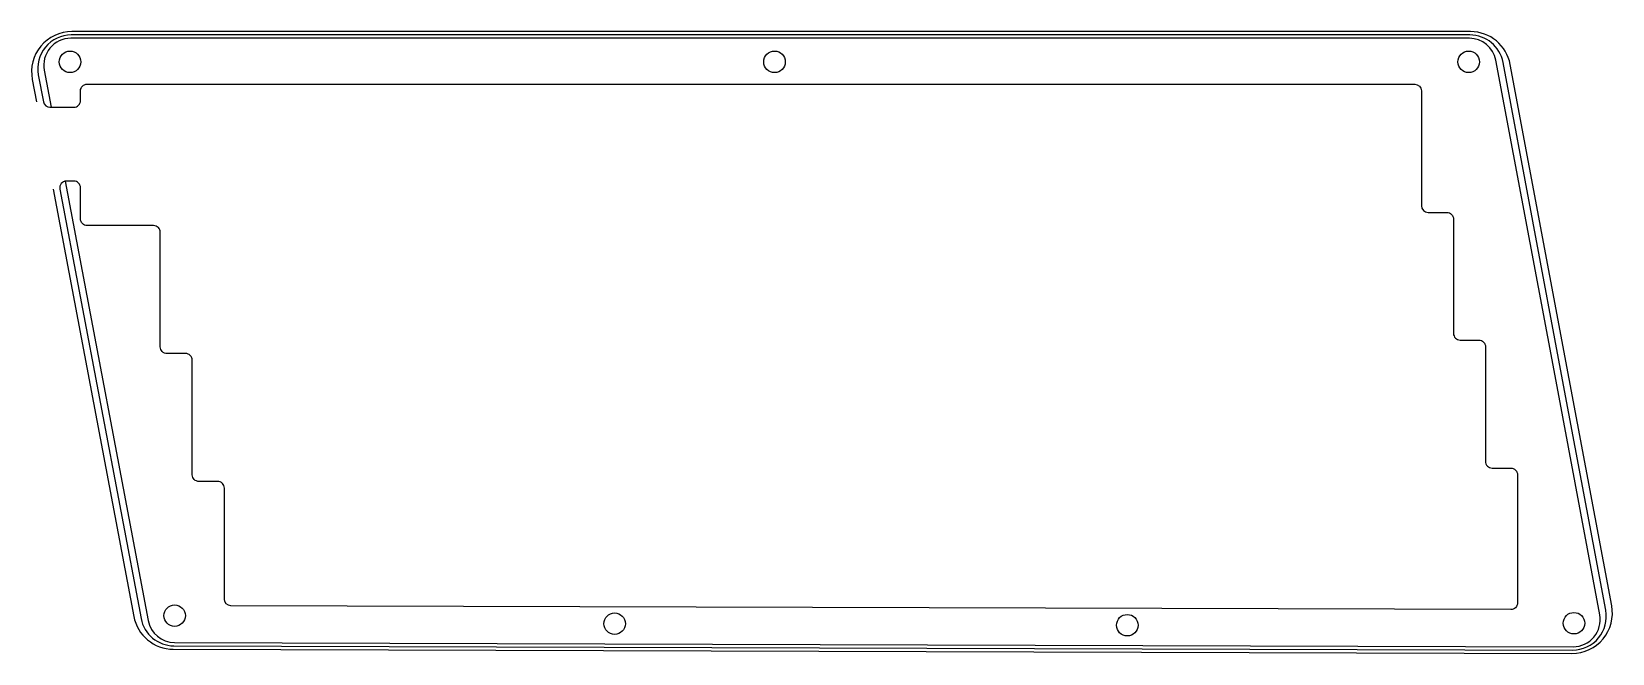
# Model space of a CAD drawing. Header units: millimetres. Extents: x -11 to 225, y -5 to 87.
import ezdxf

# ---------------------------------------------------------------- set-up
doc = ezdxf.new("R2010")
doc.units = ezdxf.units.MM
doc.layers.get('0').update_dxf_attribs({"linetype": 'CONTINUOUS'})

msp = doc.modelspace()

# ---------------------------------------------------------------- linework, layer by layer
for p, q in [((203.61, 87.22), (-4.58, 87.22)), ((203.42, 86.22), (-4.76, 86.22)), ((216.32, 35.17), (207.35, 82.96)), ((-10.47, 80.11), (-9.84, 76.78)), ((-8.69, 81.48), (-7.65, 75.96)), ((218.28, 35.54), (209.5, 82.33)), ((-7.39, 63.78), (4.63, 0.15)), ((-5.58, 64.96), (6.78, -0.48)), ((224.61, 1.75), (218.28, 35.54)), ((222.83, 0.38), (216.32, 35.17)), ((10.7, -3.73), (218.88, -4.36)), ((10.51, -4.73), (218.69, -5.36))]:
    msp.add_line(p, q)
msp.add_lwpolyline([(197.28, 60.3), (200.06, 60.3, -0.414214), (201.06, 59.3), (201.06, 42.29, 0.414214), (202.06, 41.29), (204.82, 41.29, -0.414214), (205.82, 40.29), (205.82, 23.24, 0.414214), (206.82, 22.24), (209.58, 22.24, -0.414214), (210.58, 21.24), (210.58, 2.16, -0.415112), (209.58, 1.16), (19.1, 1.74, -0.413316), (18.11, 2.74), (18.11, 19.24, 0.414214), (17.11, 20.24), (14.34, 20.24, -0.414214), (13.34, 21.24), (13.34, 38.29, 0.414214), (12.34, 39.29), (9.58, 39.29, -0.414214), (8.58, 40.29), (8.58, 57.34, 0.414214), (7.58, 58.34), (4.82, 58.34), (-2.3, 58.34, -0.414214), (-3.3, 59.34), (-3.3, 63.96, 0.414214), (-4.3, 64.96), (-5.39, 64.96, 0.470007), (-6.37, 63.78), (5.71, -0.16, 0.359693), (10.6, -4.23), (218.79, -4.86, 0.470412), (223.72, 1.06), (217.3, 35.36), (208.43, 82.64, 0.360876), (203.51, 86.72), (-4.67, 86.72, 0.470007), (-9.58, 80.79), (-8.82, 76.78, 0.360538), (-7.84, 75.96), (-4.3, 75.96, 0.414214), (-3.3, 76.96), (-3.3, 78.39, -0.414214), (-2.3, 79.39), (4.82, 79.39), (195.28, 79.39, -0.414206), (196.28, 78.39), (196.28, 61.3, 0.414206)], format="xyb", close=True)
for centre in [(-4.86, 82.72), (100, 82.72), (203.32, 82.72), (10.71, 0.27), (76.2, -0.93), (152.5, -1.16), (218.99, -0.86)]:
    msp.add_circle(centre, 1.6)
for centre, radius, start, end in [((-4.58, 81.22), 6, 90, 190.6953), ((203.61, 81.22), 6, 10.6269, 90), ((-4.76, 82.22), 4, 90, 190.6953), ((203.42, 82.22), 4, 10.6269, 90), ((10.53, 1.27), 6, 190.6953, 269.8286), ((218.71, 0.64), 6, -90.1714, 10.6), ((218.89, -0.36), 4, -90.1714, 10.6), ((10.71, 0.27), 4, 190.6953, 269.8286)]:
    msp.add_arc(centre, radius, start, end)

doc.saveas('drawing.dxf')
